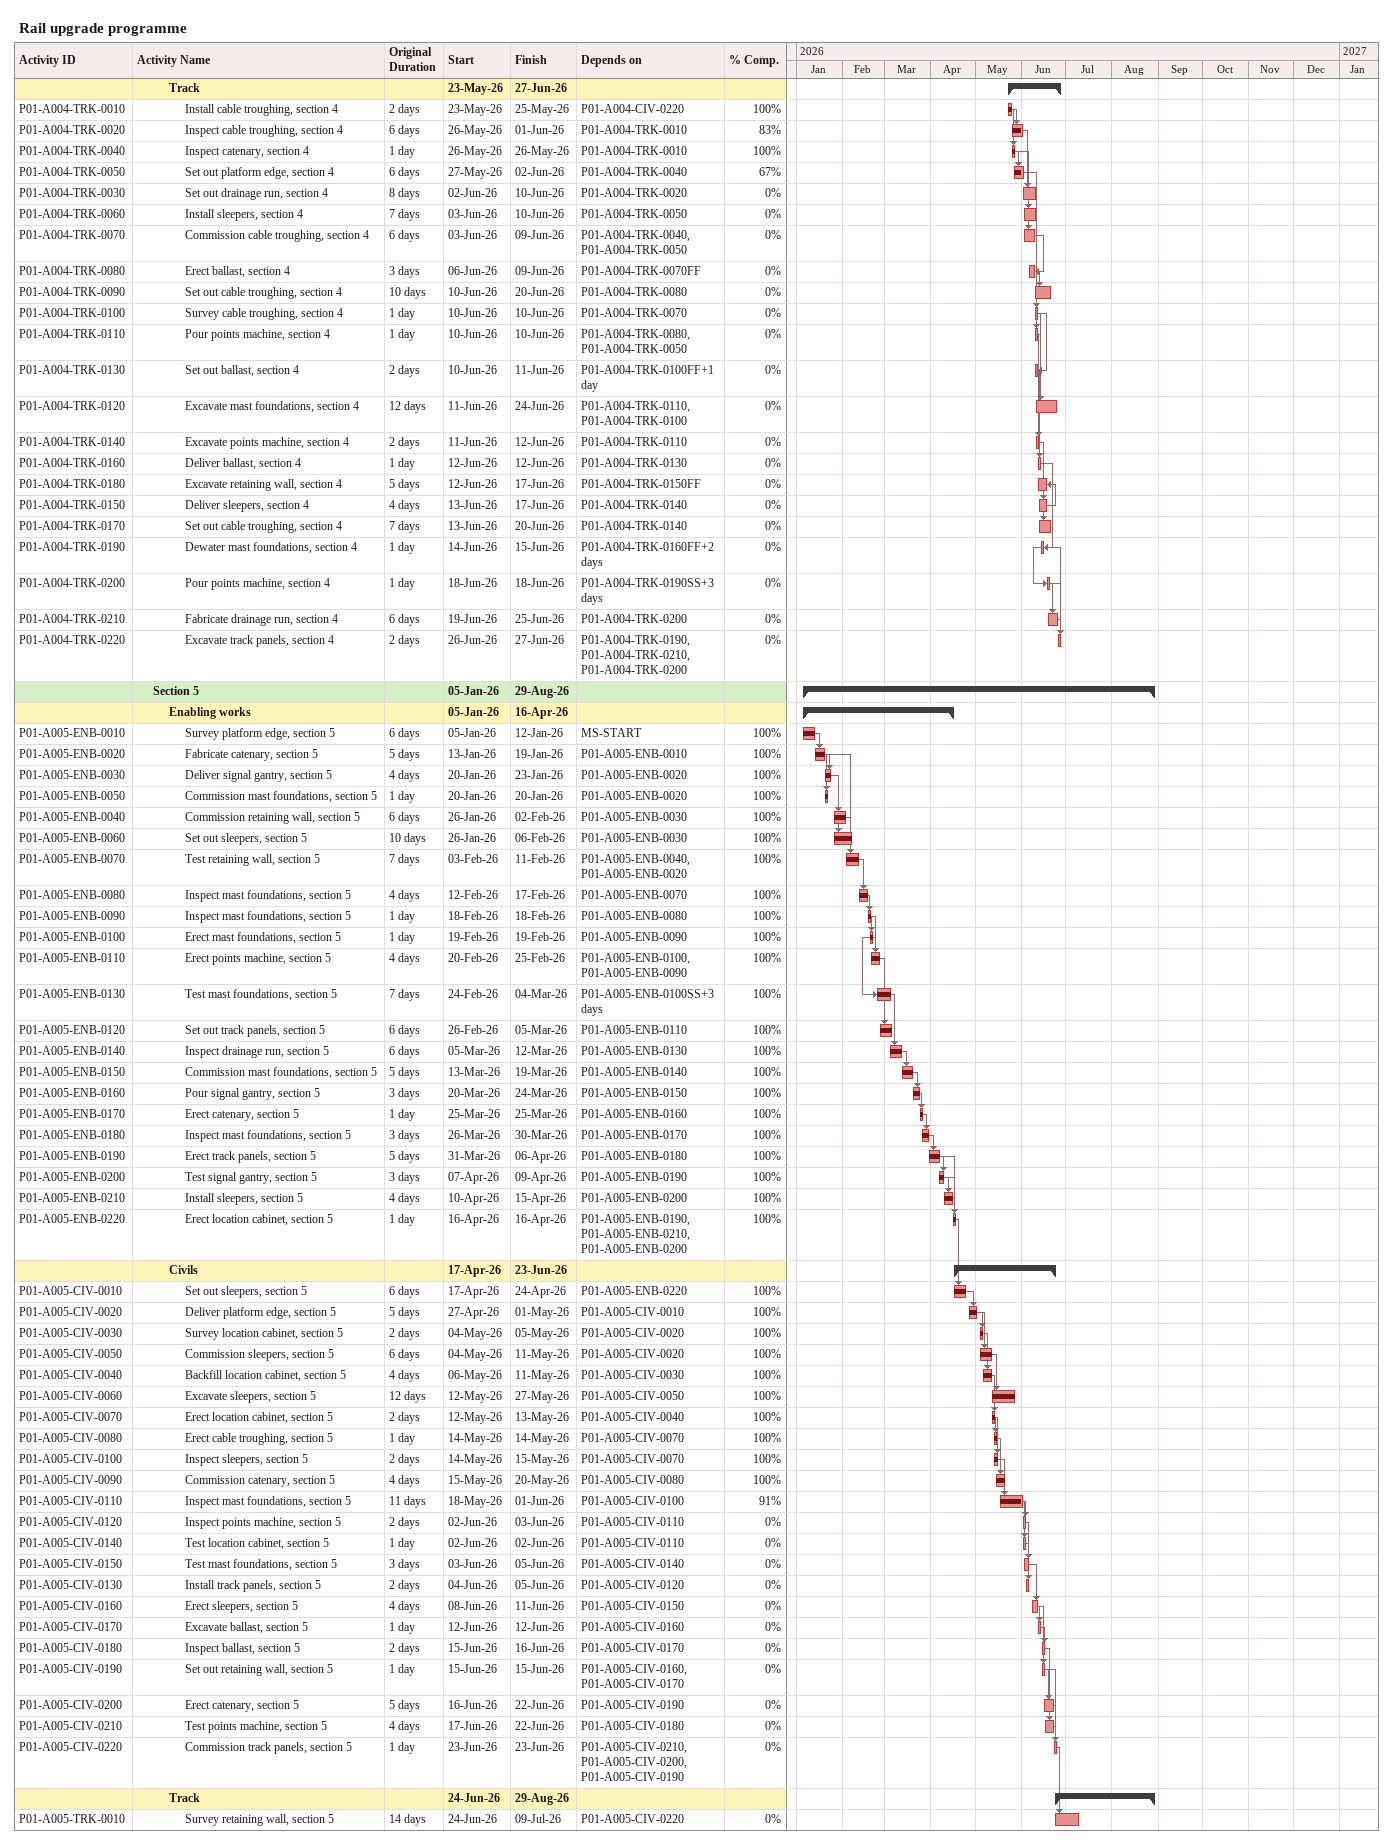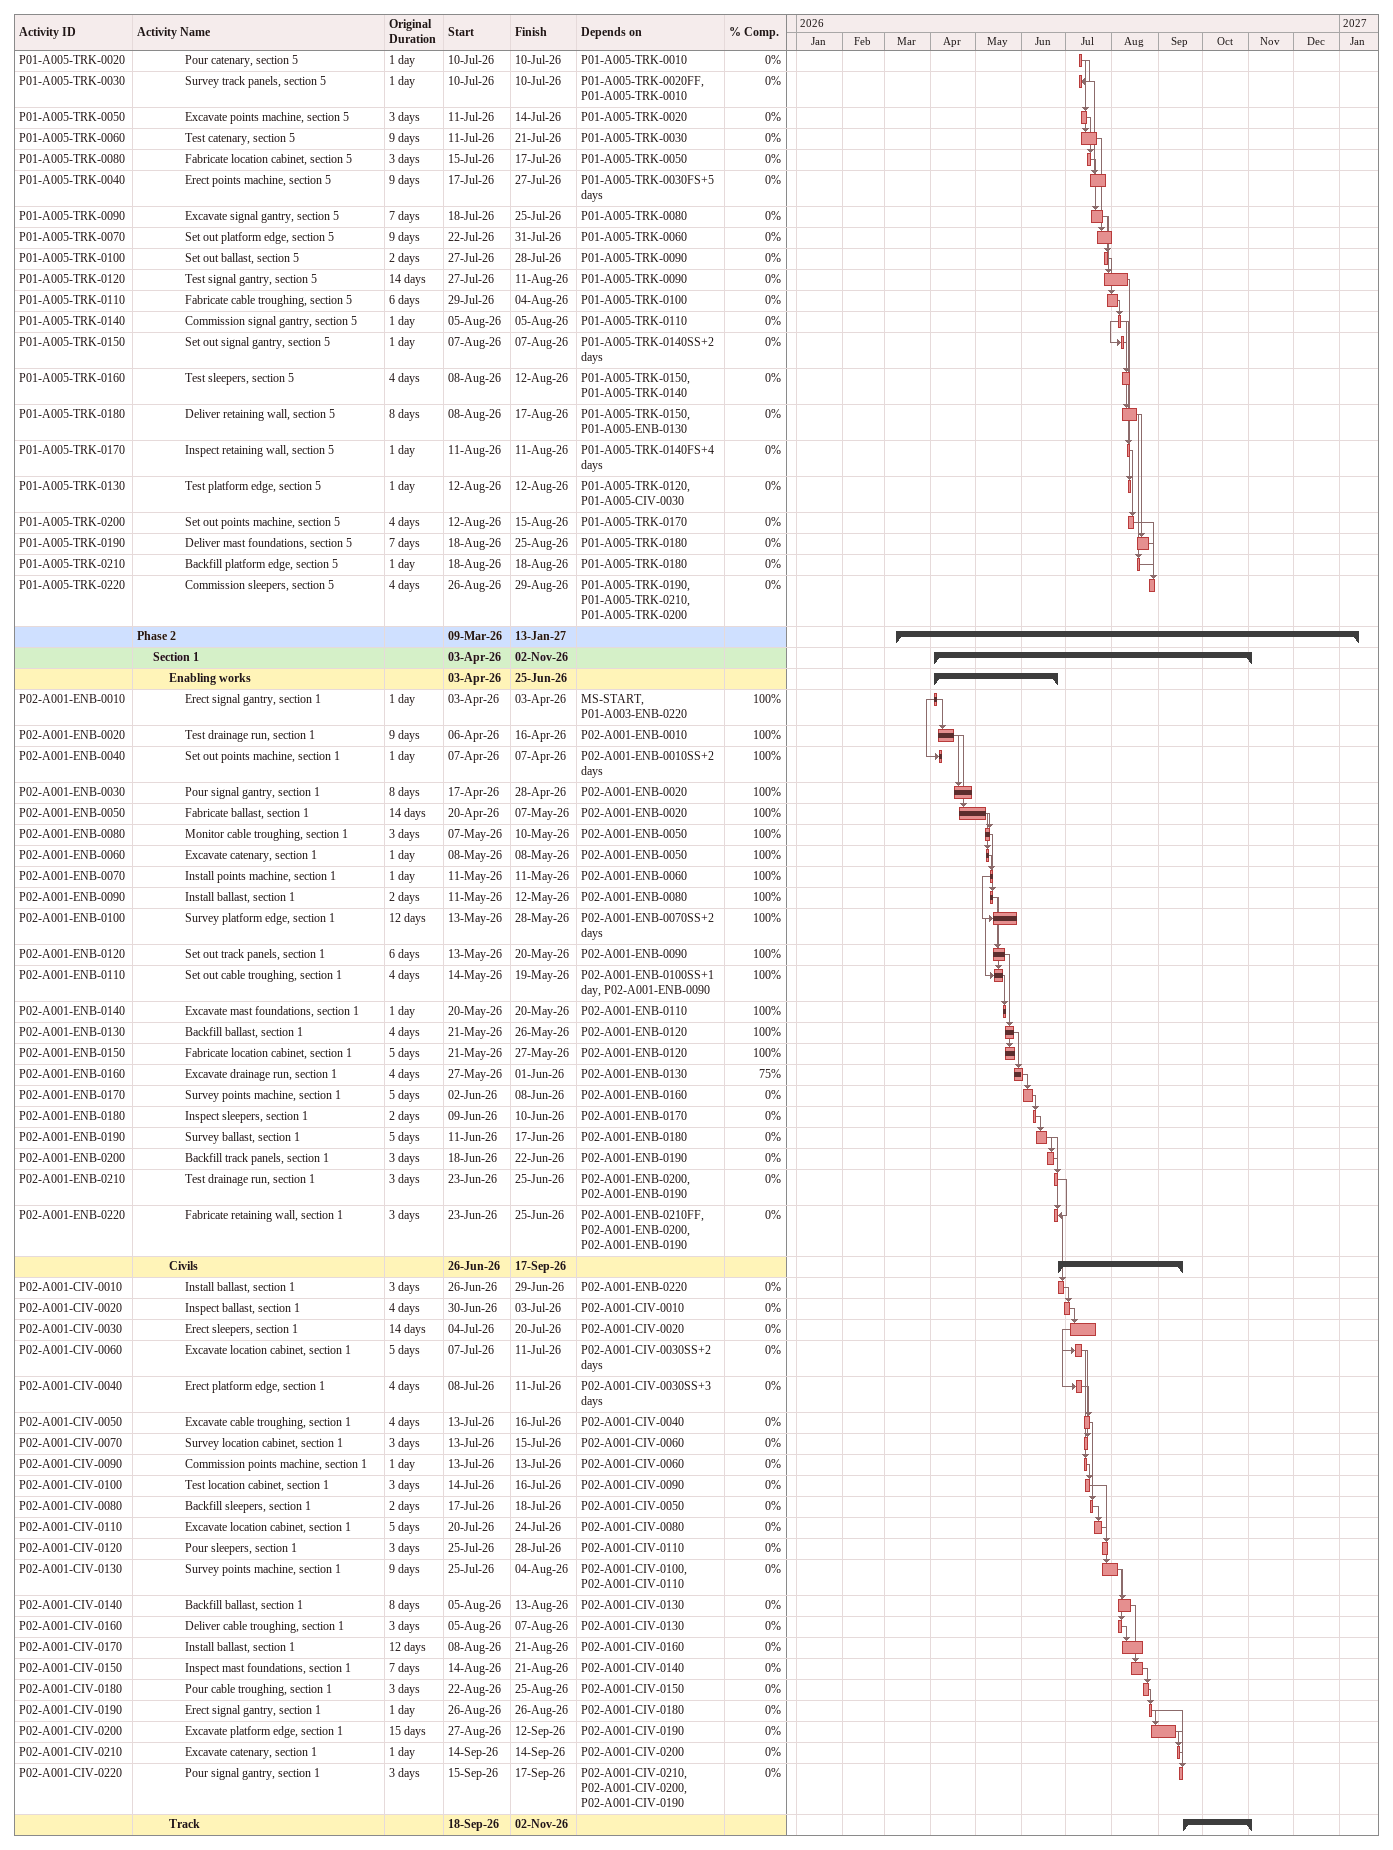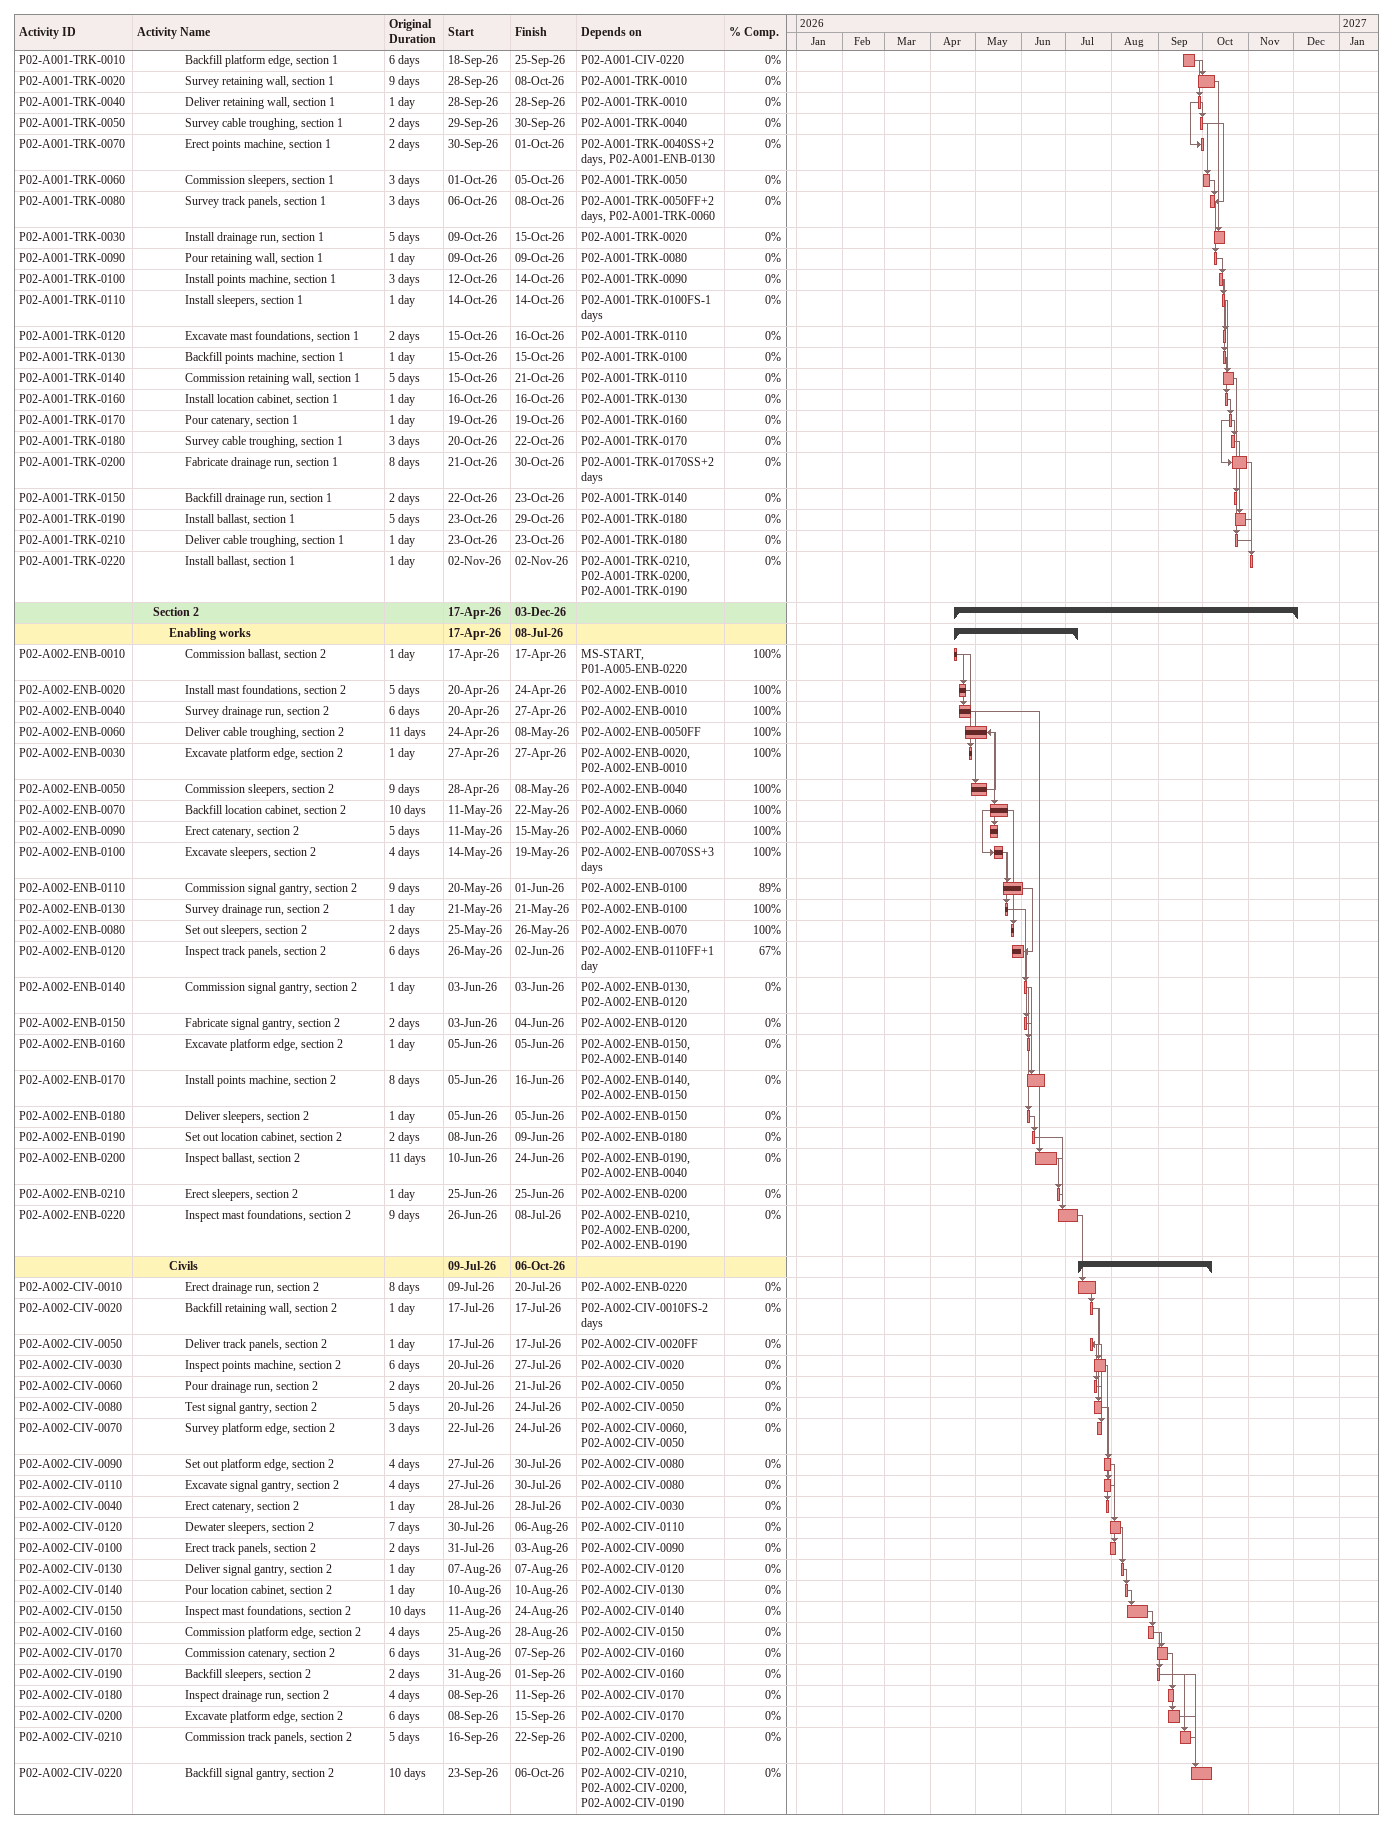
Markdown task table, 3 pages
Rail upgrade programme

| ID | Level | Task | Original duration | Start | Finish | Predecessors | % complete |
|---|---|---|---|---|---|---|---|
|  | 3 | **Track** |  | 2026-05-23 | 2026-06-27 |  |  |
| P01-A004-TRK-0010 | 4 | Install cable troughing, section 4 | 2d | 2026-05-23 | 2026-05-25 | P01-A004-CIV-0220 | 100 |
| P01-A004-TRK-0020 | 4 | Inspect cable troughing, section 4 | 6d | 2026-05-26 | 2026-06-01 | P01-A004-TRK-0010 | 83 |
| P01-A004-TRK-0040 | 4 | Inspect catenary, section 4 | 1d | 2026-05-26 | 2026-05-26 | P01-A004-TRK-0010 | 100 |
| P01-A004-TRK-0050 | 4 | Set out platform edge, section 4 | 6d | 2026-05-27 | 2026-06-02 | P01-A004-TRK-0040 | 67 |
| P01-A004-TRK-0030 | 4 | Set out drainage run, section 4 | 8d | 2026-06-02 | 2026-06-10 | P01-A004-TRK-0020 | 0 |
| P01-A004-TRK-0060 | 4 | Install sleepers, section 4 | 7d | 2026-06-03 | 2026-06-10 | P01-A004-TRK-0050 | 0 |
| P01-A004-TRK-0070 | 4 | Commission cable troughing, section 4 | 6d | 2026-06-03 | 2026-06-09 | P01-A004-TRK-0040, P01-A004-TRK-0050 | 0 |
| P01-A004-TRK-0080 | 4 | Erect ballast, section 4 | 3d | 2026-06-06 | 2026-06-09 | P01-A004-TRK-0070FF | 0 |
| P01-A004-TRK-0090 | 4 | Set out cable troughing, section 4 | 10d | 2026-06-10 | 2026-06-20 | P01-A004-TRK-0080 | 0 |
| P01-A004-TRK-0100 | 4 | Survey cable troughing, section 4 | 1d | 2026-06-10 | 2026-06-10 | P01-A004-TRK-0070 | 0 |
| P01-A004-TRK-0110 | 4 | Pour points machine, section 4 | 1d | 2026-06-10 | 2026-06-10 | P01-A004-TRK-0080, P01-A004-TRK-0050 | 0 |
| P01-A004-TRK-0130 | 4 | Set out ballast, section 4 | 2d | 2026-06-10 | 2026-06-11 | P01-A004-TRK-0100FF+1d | 0 |
| P01-A004-TRK-0120 | 4 | Excavate mast foundations, section 4 | 12d | 2026-06-11 | 2026-06-24 | P01-A004-TRK-0110, P01-A004-TRK-0100 | 0 |
| P01-A004-TRK-0140 | 4 | Excavate points machine, section 4 | 2d | 2026-06-11 | 2026-06-12 | P01-A004-TRK-0110 | 0 |
| P01-A004-TRK-0160 | 4 | Deliver ballast, section 4 | 1d | 2026-06-12 | 2026-06-12 | P01-A004-TRK-0130 | 0 |
| P01-A004-TRK-0180 | 4 | Excavate retaining wall, section 4 | 5d | 2026-06-12 | 2026-06-17 | P01-A004-TRK-0150FF | 0 |
| P01-A004-TRK-0150 | 4 | Deliver sleepers, section 4 | 4d | 2026-06-13 | 2026-06-17 | P01-A004-TRK-0140 | 0 |
| P01-A004-TRK-0170 | 4 | Set out cable troughing, section 4 | 7d | 2026-06-13 | 2026-06-20 | P01-A004-TRK-0140 | 0 |
| P01-A004-TRK-0190 | 4 | Dewater mast foundations, section 4 | 1d | 2026-06-14 | 2026-06-15 | P01-A004-TRK-0160FF+2d | 0 |
| P01-A004-TRK-0200 | 4 | Pour points machine, section 4 | 1d | 2026-06-18 | 2026-06-18 | P01-A004-TRK-0190SS+3d | 0 |
| P01-A004-TRK-0210 | 4 | Fabricate drainage run, section 4 | 6d | 2026-06-19 | 2026-06-25 | P01-A004-TRK-0200 | 0 |
| P01-A004-TRK-0220 | 4 | Excavate track panels, section 4 | 2d | 2026-06-26 | 2026-06-27 | P01-A004-TRK-0190, P01-A004-TRK-0210, P01-A004-TRK-0200 | 0 |
|  | 2 | **Section 5** |  | 2026-01-05 | 2026-08-29 |  |  |
|  | 3 | **Enabling works** |  | 2026-01-05 | 2026-04-16 |  |  |
| P01-A005-ENB-0010 | 4 | Survey platform edge, section 5 | 6d | 2026-01-05 | 2026-01-12 | MS-START | 100 |
| P01-A005-ENB-0020 | 4 | Fabricate catenary, section 5 | 5d | 2026-01-13 | 2026-01-19 | P01-A005-ENB-0010 | 100 |
| P01-A005-ENB-0030 | 4 | Deliver signal gantry, section 5 | 4d | 2026-01-20 | 2026-01-23 | P01-A005-ENB-0020 | 100 |
| P01-A005-ENB-0050 | 4 | Commission mast foundations, section 5 | 1d | 2026-01-20 | 2026-01-20 | P01-A005-ENB-0020 | 100 |
| P01-A005-ENB-0040 | 4 | Commission retaining wall, section 5 | 6d | 2026-01-26 | 2026-02-02 | P01-A005-ENB-0030 | 100 |
| P01-A005-ENB-0060 | 4 | Set out sleepers, section 5 | 10d | 2026-01-26 | 2026-02-06 | P01-A005-ENB-0030 | 100 |
| P01-A005-ENB-0070 | 4 | Test retaining wall, section 5 | 7d | 2026-02-03 | 2026-02-11 | P01-A005-ENB-0040, P01-A005-ENB-0020 | 100 |
| P01-A005-ENB-0080 | 4 | Inspect mast foundations, section 5 | 4d | 2026-02-12 | 2026-02-17 | P01-A005-ENB-0070 | 100 |
| P01-A005-ENB-0090 | 4 | Inspect mast foundations, section 5 | 1d | 2026-02-18 | 2026-02-18 | P01-A005-ENB-0080 | 100 |
| P01-A005-ENB-0100 | 4 | Erect mast foundations, section 5 | 1d | 2026-02-19 | 2026-02-19 | P01-A005-ENB-0090 | 100 |
| P01-A005-ENB-0110 | 4 | Erect points machine, section 5 | 4d | 2026-02-20 | 2026-02-25 | P01-A005-ENB-0100, P01-A005-ENB-0090 | 100 |
| P01-A005-ENB-0130 | 4 | Test mast foundations, section 5 | 7d | 2026-02-24 | 2026-03-04 | P01-A005-ENB-0100SS+3d | 100 |
| P01-A005-ENB-0120 | 4 | Set out track panels, section 5 | 6d | 2026-02-26 | 2026-03-05 | P01-A005-ENB-0110 | 100 |
| P01-A005-ENB-0140 | 4 | Inspect drainage run, section 5 | 6d | 2026-03-05 | 2026-03-12 | P01-A005-ENB-0130 | 100 |
| P01-A005-ENB-0150 | 4 | Commission mast foundations, section 5 | 5d | 2026-03-13 | 2026-03-19 | P01-A005-ENB-0140 | 100 |
| P01-A005-ENB-0160 | 4 | Pour signal gantry, section 5 | 3d | 2026-03-20 | 2026-03-24 | P01-A005-ENB-0150 | 100 |
| P01-A005-ENB-0170 | 4 | Erect catenary, section 5 | 1d | 2026-03-25 | 2026-03-25 | P01-A005-ENB-0160 | 100 |
| P01-A005-ENB-0180 | 4 | Inspect mast foundations, section 5 | 3d | 2026-03-26 | 2026-03-30 | P01-A005-ENB-0170 | 100 |
| P01-A005-ENB-0190 | 4 | Erect track panels, section 5 | 5d | 2026-03-31 | 2026-04-06 | P01-A005-ENB-0180 | 100 |
| P01-A005-ENB-0200 | 4 | Test signal gantry, section 5 | 3d | 2026-04-07 | 2026-04-09 | P01-A005-ENB-0190 | 100 |
| P01-A005-ENB-0210 | 4 | Install sleepers, section 5 | 4d | 2026-04-10 | 2026-04-15 | P01-A005-ENB-0200 | 100 |
| P01-A005-ENB-0220 | 4 | Erect location cabinet, section 5 | 1d | 2026-04-16 | 2026-04-16 | P01-A005-ENB-0190, P01-A005-ENB-0210, P01-A005-ENB-0200 | 100 |
|  | 3 | **Civils** |  | 2026-04-17 | 2026-06-23 |  |  |
| P01-A005-CIV-0010 | 4 | Set out sleepers, section 5 | 6d | 2026-04-17 | 2026-04-24 | P01-A005-ENB-0220 | 100 |
| P01-A005-CIV-0020 | 4 | Deliver platform edge, section 5 | 5d | 2026-04-27 | 2026-05-01 | P01-A005-CIV-0010 | 100 |
| P01-A005-CIV-0030 | 4 | Survey location cabinet, section 5 | 2d | 2026-05-04 | 2026-05-05 | P01-A005-CIV-0020 | 100 |
| P01-A005-CIV-0050 | 4 | Commission sleepers, section 5 | 6d | 2026-05-04 | 2026-05-11 | P01-A005-CIV-0020 | 100 |
| P01-A005-CIV-0040 | 4 | Backfill location cabinet, section 5 | 4d | 2026-05-06 | 2026-05-11 | P01-A005-CIV-0030 | 100 |
| P01-A005-CIV-0060 | 4 | Excavate sleepers, section 5 | 12d | 2026-05-12 | 2026-05-27 | P01-A005-CIV-0050 | 100 |
| P01-A005-CIV-0070 | 4 | Erect location cabinet, section 5 | 2d | 2026-05-12 | 2026-05-13 | P01-A005-CIV-0040 | 100 |
| P01-A005-CIV-0080 | 4 | Erect cable troughing, section 5 | 1d | 2026-05-14 | 2026-05-14 | P01-A005-CIV-0070 | 100 |
| P01-A005-CIV-0100 | 4 | Inspect sleepers, section 5 | 2d | 2026-05-14 | 2026-05-15 | P01-A005-CIV-0070 | 100 |
| P01-A005-CIV-0090 | 4 | Commission catenary, section 5 | 4d | 2026-05-15 | 2026-05-20 | P01-A005-CIV-0080 | 100 |
| P01-A005-CIV-0110 | 4 | Inspect mast foundations, section 5 | 11d | 2026-05-18 | 2026-06-01 | P01-A005-CIV-0100 | 91 |
| P01-A005-CIV-0120 | 4 | Inspect points machine, section 5 | 2d | 2026-06-02 | 2026-06-03 | P01-A005-CIV-0110 | 0 |
| P01-A005-CIV-0140 | 4 | Test location cabinet, section 5 | 1d | 2026-06-02 | 2026-06-02 | P01-A005-CIV-0110 | 0 |
| P01-A005-CIV-0150 | 4 | Test mast foundations, section 5 | 3d | 2026-06-03 | 2026-06-05 | P01-A005-CIV-0140 | 0 |
| P01-A005-CIV-0130 | 4 | Install track panels, section 5 | 2d | 2026-06-04 | 2026-06-05 | P01-A005-CIV-0120 | 0 |
| P01-A005-CIV-0160 | 4 | Erect sleepers, section 5 | 4d | 2026-06-08 | 2026-06-11 | P01-A005-CIV-0150 | 0 |
| P01-A005-CIV-0170 | 4 | Excavate ballast, section 5 | 1d | 2026-06-12 | 2026-06-12 | P01-A005-CIV-0160 | 0 |
| P01-A005-CIV-0180 | 4 | Inspect ballast, section 5 | 2d | 2026-06-15 | 2026-06-16 | P01-A005-CIV-0170 | 0 |
| P01-A005-CIV-0190 | 4 | Set out retaining wall, section 5 | 1d | 2026-06-15 | 2026-06-15 | P01-A005-CIV-0160, P01-A005-CIV-0170 | 0 |
| P01-A005-CIV-0200 | 4 | Erect catenary, section 5 | 5d | 2026-06-16 | 2026-06-22 | P01-A005-CIV-0190 | 0 |
| P01-A005-CIV-0210 | 4 | Test points machine, section 5 | 4d | 2026-06-17 | 2026-06-22 | P01-A005-CIV-0180 | 0 |
| P01-A005-CIV-0220 | 4 | Commission track panels, section 5 | 1d | 2026-06-23 | 2026-06-23 | P01-A005-CIV-0210, P01-A005-CIV-0200, P01-A005-CIV-0190 | 0 |
|  | 3 | **Track** |  | 2026-06-24 | 2026-08-29 |  |  |
| P01-A005-TRK-0010 | 4 | Survey retaining wall, section 5 | 14d | 2026-06-24 | 2026-07-09 | P01-A005-CIV-0220 | 0 |
| P01-A005-TRK-0020 | 4 | Pour catenary, section 5 | 1d | 2026-07-10 | 2026-07-10 | P01-A005-TRK-0010 | 0 |
| P01-A005-TRK-0030 | 4 | Survey track panels, section 5 | 1d | 2026-07-10 | 2026-07-10 | P01-A005-TRK-0020FF, P01-A005-TRK-0010 | 0 |
| P01-A005-TRK-0050 | 4 | Excavate points machine, section 5 | 3d | 2026-07-11 | 2026-07-14 | P01-A005-TRK-0020 | 0 |
| P01-A005-TRK-0060 | 4 | Test catenary, section 5 | 9d | 2026-07-11 | 2026-07-21 | P01-A005-TRK-0030 | 0 |
| P01-A005-TRK-0080 | 4 | Fabricate location cabinet, section 5 | 3d | 2026-07-15 | 2026-07-17 | P01-A005-TRK-0050 | 0 |
| P01-A005-TRK-0040 | 4 | Erect points machine, section 5 | 9d | 2026-07-17 | 2026-07-27 | P01-A005-TRK-0030FS+5d | 0 |
| P01-A005-TRK-0090 | 4 | Excavate signal gantry, section 5 | 7d | 2026-07-18 | 2026-07-25 | P01-A005-TRK-0080 | 0 |
| P01-A005-TRK-0070 | 4 | Set out platform edge, section 5 | 9d | 2026-07-22 | 2026-07-31 | P01-A005-TRK-0060 | 0 |
| P01-A005-TRK-0100 | 4 | Set out ballast, section 5 | 2d | 2026-07-27 | 2026-07-28 | P01-A005-TRK-0090 | 0 |
| P01-A005-TRK-0120 | 4 | Test signal gantry, section 5 | 14d | 2026-07-27 | 2026-08-11 | P01-A005-TRK-0090 | 0 |
| P01-A005-TRK-0110 | 4 | Fabricate cable troughing, section 5 | 6d | 2026-07-29 | 2026-08-04 | P01-A005-TRK-0100 | 0 |
| P01-A005-TRK-0140 | 4 | Commission signal gantry, section 5 | 1d | 2026-08-05 | 2026-08-05 | P01-A005-TRK-0110 | 0 |
| P01-A005-TRK-0150 | 4 | Set out signal gantry, section 5 | 1d | 2026-08-07 | 2026-08-07 | P01-A005-TRK-0140SS+2d | 0 |
| P01-A005-TRK-0160 | 4 | Test sleepers, section 5 | 4d | 2026-08-08 | 2026-08-12 | P01-A005-TRK-0150, P01-A005-TRK-0140 | 0 |
| P01-A005-TRK-0180 | 4 | Deliver retaining wall, section 5 | 8d | 2026-08-08 | 2026-08-17 | P01-A005-TRK-0150, P01-A005-ENB-0130 | 0 |
| P01-A005-TRK-0170 | 4 | Inspect retaining wall, section 5 | 1d | 2026-08-11 | 2026-08-11 | P01-A005-TRK-0140FS+4d | 0 |
| P01-A005-TRK-0130 | 4 | Test platform edge, section 5 | 1d | 2026-08-12 | 2026-08-12 | P01-A005-TRK-0120, P01-A005-CIV-0030 | 0 |
| P01-A005-TRK-0200 | 4 | Set out points machine, section 5 | 4d | 2026-08-12 | 2026-08-15 | P01-A005-TRK-0170 | 0 |
| P01-A005-TRK-0190 | 4 | Deliver mast foundations, section 5 | 7d | 2026-08-18 | 2026-08-25 | P01-A005-TRK-0180 | 0 |
| P01-A005-TRK-0210 | 4 | Backfill platform edge, section 5 | 1d | 2026-08-18 | 2026-08-18 | P01-A005-TRK-0180 | 0 |
| P01-A005-TRK-0220 | 4 | Commission sleepers, section 5 | 4d | 2026-08-26 | 2026-08-29 | P01-A005-TRK-0190, P01-A005-TRK-0210, P01-A005-TRK-0200 | 0 |
|  | 1 | **Phase 2** |  | 2026-03-09 | 2027-01-13 |  |  |
|  | 2 | **Section 1** |  | 2026-04-03 | 2026-11-02 |  |  |
|  | 3 | **Enabling works** |  | 2026-04-03 | 2026-06-25 |  |  |
| P02-A001-ENB-0010 | 4 | Erect signal gantry, section 1 | 1d | 2026-04-03 | 2026-04-03 | MS-START, P01-A003-ENB-0220 | 100 |
| P02-A001-ENB-0020 | 4 | Test drainage run, section 1 | 9d | 2026-04-06 | 2026-04-16 | P02-A001-ENB-0010 | 100 |
| P02-A001-ENB-0040 | 4 | Set out points machine, section 1 | 1d | 2026-04-07 | 2026-04-07 | P02-A001-ENB-0010SS+2d | 100 |
| P02-A001-ENB-0030 | 4 | Pour signal gantry, section 1 | 8d | 2026-04-17 | 2026-04-28 | P02-A001-ENB-0020 | 100 |
| P02-A001-ENB-0050 | 4 | Fabricate ballast, section 1 | 14d | 2026-04-20 | 2026-05-07 | P02-A001-ENB-0020 | 100 |
| P02-A001-ENB-0080 | 4 | Monitor cable troughing, section 1 | 3d | 2026-05-07 | 2026-05-10 | P02-A001-ENB-0050 | 100 |
| P02-A001-ENB-0060 | 4 | Excavate catenary, section 1 | 1d | 2026-05-08 | 2026-05-08 | P02-A001-ENB-0050 | 100 |
| P02-A001-ENB-0070 | 4 | Install points machine, section 1 | 1d | 2026-05-11 | 2026-05-11 | P02-A001-ENB-0060 | 100 |
| P02-A001-ENB-0090 | 4 | Install ballast, section 1 | 2d | 2026-05-11 | 2026-05-12 | P02-A001-ENB-0080 | 100 |
| P02-A001-ENB-0100 | 4 | Survey platform edge, section 1 | 12d | 2026-05-13 | 2026-05-28 | P02-A001-ENB-0070SS+2d | 100 |
| P02-A001-ENB-0120 | 4 | Set out track panels, section 1 | 6d | 2026-05-13 | 2026-05-20 | P02-A001-ENB-0090 | 100 |
| P02-A001-ENB-0110 | 4 | Set out cable troughing, section 1 | 4d | 2026-05-14 | 2026-05-19 | P02-A001-ENB-0100SS+1d, P02-A001-ENB-0090 | 100 |
| P02-A001-ENB-0140 | 4 | Excavate mast foundations, section 1 | 1d | 2026-05-20 | 2026-05-20 | P02-A001-ENB-0110 | 100 |
| P02-A001-ENB-0130 | 4 | Backfill ballast, section 1 | 4d | 2026-05-21 | 2026-05-26 | P02-A001-ENB-0120 | 100 |
| P02-A001-ENB-0150 | 4 | Fabricate location cabinet, section 1 | 5d | 2026-05-21 | 2026-05-27 | P02-A001-ENB-0120 | 100 |
| P02-A001-ENB-0160 | 4 | Excavate drainage run, section 1 | 4d | 2026-05-27 | 2026-06-01 | P02-A001-ENB-0130 | 75 |
| P02-A001-ENB-0170 | 4 | Survey points machine, section 1 | 5d | 2026-06-02 | 2026-06-08 | P02-A001-ENB-0160 | 0 |
| P02-A001-ENB-0180 | 4 | Inspect sleepers, section 1 | 2d | 2026-06-09 | 2026-06-10 | P02-A001-ENB-0170 | 0 |
| P02-A001-ENB-0190 | 4 | Survey ballast, section 1 | 5d | 2026-06-11 | 2026-06-17 | P02-A001-ENB-0180 | 0 |
| P02-A001-ENB-0200 | 4 | Backfill track panels, section 1 | 3d | 2026-06-18 | 2026-06-22 | P02-A001-ENB-0190 | 0 |
| P02-A001-ENB-0210 | 4 | Test drainage run, section 1 | 3d | 2026-06-23 | 2026-06-25 | P02-A001-ENB-0200, P02-A001-ENB-0190 | 0 |
| P02-A001-ENB-0220 | 4 | Fabricate retaining wall, section 1 | 3d | 2026-06-23 | 2026-06-25 | P02-A001-ENB-0210FF, P02-A001-ENB-0200, P02-A001-ENB-0190 | 0 |
|  | 3 | **Civils** |  | 2026-06-26 | 2026-09-17 |  |  |
| P02-A001-CIV-0010 | 4 | Install ballast, section 1 | 3d | 2026-06-26 | 2026-06-29 | P02-A001-ENB-0220 | 0 |
| P02-A001-CIV-0020 | 4 | Inspect ballast, section 1 | 4d | 2026-06-30 | 2026-07-03 | P02-A001-CIV-0010 | 0 |
| P02-A001-CIV-0030 | 4 | Erect sleepers, section 1 | 14d | 2026-07-04 | 2026-07-20 | P02-A001-CIV-0020 | 0 |
| P02-A001-CIV-0060 | 4 | Excavate location cabinet, section 1 | 5d | 2026-07-07 | 2026-07-11 | P02-A001-CIV-0030SS+2d | 0 |
| P02-A001-CIV-0040 | 4 | Erect platform edge, section 1 | 4d | 2026-07-08 | 2026-07-11 | P02-A001-CIV-0030SS+3d | 0 |
| P02-A001-CIV-0050 | 4 | Excavate cable troughing, section 1 | 4d | 2026-07-13 | 2026-07-16 | P02-A001-CIV-0040 | 0 |
| P02-A001-CIV-0070 | 4 | Survey location cabinet, section 1 | 3d | 2026-07-13 | 2026-07-15 | P02-A001-CIV-0060 | 0 |
| P02-A001-CIV-0090 | 4 | Commission points machine, section 1 | 1d | 2026-07-13 | 2026-07-13 | P02-A001-CIV-0060 | 0 |
| P02-A001-CIV-0100 | 4 | Test location cabinet, section 1 | 3d | 2026-07-14 | 2026-07-16 | P02-A001-CIV-0090 | 0 |
| P02-A001-CIV-0080 | 4 | Backfill sleepers, section 1 | 2d | 2026-07-17 | 2026-07-18 | P02-A001-CIV-0050 | 0 |
| P02-A001-CIV-0110 | 4 | Excavate location cabinet, section 1 | 5d | 2026-07-20 | 2026-07-24 | P02-A001-CIV-0080 | 0 |
| P02-A001-CIV-0120 | 4 | Pour sleepers, section 1 | 3d | 2026-07-25 | 2026-07-28 | P02-A001-CIV-0110 | 0 |
| P02-A001-CIV-0130 | 4 | Survey points machine, section 1 | 9d | 2026-07-25 | 2026-08-04 | P02-A001-CIV-0100, P02-A001-CIV-0110 | 0 |
| P02-A001-CIV-0140 | 4 | Backfill ballast, section 1 | 8d | 2026-08-05 | 2026-08-13 | P02-A001-CIV-0130 | 0 |
| P02-A001-CIV-0160 | 4 | Deliver cable troughing, section 1 | 3d | 2026-08-05 | 2026-08-07 | P02-A001-CIV-0130 | 0 |
| P02-A001-CIV-0170 | 4 | Install ballast, section 1 | 12d | 2026-08-08 | 2026-08-21 | P02-A001-CIV-0160 | 0 |
| P02-A001-CIV-0150 | 4 | Inspect mast foundations, section 1 | 7d | 2026-08-14 | 2026-08-21 | P02-A001-CIV-0140 | 0 |
| P02-A001-CIV-0180 | 4 | Pour cable troughing, section 1 | 3d | 2026-08-22 | 2026-08-25 | P02-A001-CIV-0150 | 0 |
| P02-A001-CIV-0190 | 4 | Erect signal gantry, section 1 | 1d | 2026-08-26 | 2026-08-26 | P02-A001-CIV-0180 | 0 |
| P02-A001-CIV-0200 | 4 | Excavate platform edge, section 1 | 15d | 2026-08-27 | 2026-09-12 | P02-A001-CIV-0190 | 0 |
| P02-A001-CIV-0210 | 4 | Excavate catenary, section 1 | 1d | 2026-09-14 | 2026-09-14 | P02-A001-CIV-0200 | 0 |
| P02-A001-CIV-0220 | 4 | Pour signal gantry, section 1 | 3d | 2026-09-15 | 2026-09-17 | P02-A001-CIV-0210, P02-A001-CIV-0200, P02-A001-CIV-0190 | 0 |
|  | 3 | **Track** |  | 2026-09-18 | 2026-11-02 |  |  |
| P02-A001-TRK-0010 | 4 | Backfill platform edge, section 1 | 6d | 2026-09-18 | 2026-09-25 | P02-A001-CIV-0220 | 0 |
| P02-A001-TRK-0020 | 4 | Survey retaining wall, section 1 | 9d | 2026-09-28 | 2026-10-08 | P02-A001-TRK-0010 | 0 |
| P02-A001-TRK-0040 | 4 | Deliver retaining wall, section 1 | 1d | 2026-09-28 | 2026-09-28 | P02-A001-TRK-0010 | 0 |
| P02-A001-TRK-0050 | 4 | Survey cable troughing, section 1 | 2d | 2026-09-29 | 2026-09-30 | P02-A001-TRK-0040 | 0 |
| P02-A001-TRK-0070 | 4 | Erect points machine, section 1 | 2d | 2026-09-30 | 2026-10-01 | P02-A001-TRK-0040SS+2d, P02-A001-ENB-0130 | 0 |
| P02-A001-TRK-0060 | 4 | Commission sleepers, section 1 | 3d | 2026-10-01 | 2026-10-05 | P02-A001-TRK-0050 | 0 |
| P02-A001-TRK-0080 | 4 | Survey track panels, section 1 | 3d | 2026-10-06 | 2026-10-08 | P02-A001-TRK-0050FF+2d, P02-A001-TRK-0060 | 0 |
| P02-A001-TRK-0030 | 4 | Install drainage run, section 1 | 5d | 2026-10-09 | 2026-10-15 | P02-A001-TRK-0020 | 0 |
| P02-A001-TRK-0090 | 4 | Pour retaining wall, section 1 | 1d | 2026-10-09 | 2026-10-09 | P02-A001-TRK-0080 | 0 |
| P02-A001-TRK-0100 | 4 | Install points machine, section 1 | 3d | 2026-10-12 | 2026-10-14 | P02-A001-TRK-0090 | 0 |
| P02-A001-TRK-0110 | 4 | Install sleepers, section 1 | 1d | 2026-10-14 | 2026-10-14 | P02-A001-TRK-0100FS-1d | 0 |
| P02-A001-TRK-0120 | 4 | Excavate mast foundations, section 1 | 2d | 2026-10-15 | 2026-10-16 | P02-A001-TRK-0110 | 0 |
| P02-A001-TRK-0130 | 4 | Backfill points machine, section 1 | 1d | 2026-10-15 | 2026-10-15 | P02-A001-TRK-0100 | 0 |
| P02-A001-TRK-0140 | 4 | Commission retaining wall, section 1 | 5d | 2026-10-15 | 2026-10-21 | P02-A001-TRK-0110 | 0 |
| P02-A001-TRK-0160 | 4 | Install location cabinet, section 1 | 1d | 2026-10-16 | 2026-10-16 | P02-A001-TRK-0130 | 0 |
| P02-A001-TRK-0170 | 4 | Pour catenary, section 1 | 1d | 2026-10-19 | 2026-10-19 | P02-A001-TRK-0160 | 0 |
| P02-A001-TRK-0180 | 4 | Survey cable troughing, section 1 | 3d | 2026-10-20 | 2026-10-22 | P02-A001-TRK-0170 | 0 |
| P02-A001-TRK-0200 | 4 | Fabricate drainage run, section 1 | 8d | 2026-10-21 | 2026-10-30 | P02-A001-TRK-0170SS+2d | 0 |
| P02-A001-TRK-0150 | 4 | Backfill drainage run, section 1 | 2d | 2026-10-22 | 2026-10-23 | P02-A001-TRK-0140 | 0 |
| P02-A001-TRK-0190 | 4 | Install ballast, section 1 | 5d | 2026-10-23 | 2026-10-29 | P02-A001-TRK-0180 | 0 |
| P02-A001-TRK-0210 | 4 | Deliver cable troughing, section 1 | 1d | 2026-10-23 | 2026-10-23 | P02-A001-TRK-0180 | 0 |
| P02-A001-TRK-0220 | 4 | Install ballast, section 1 | 1d | 2026-11-02 | 2026-11-02 | P02-A001-TRK-0210, P02-A001-TRK-0200, P02-A001-TRK-0190 | 0 |
|  | 2 | **Section 2** |  | 2026-04-17 | 2026-12-03 |  |  |
|  | 3 | **Enabling works** |  | 2026-04-17 | 2026-07-08 |  |  |
| P02-A002-ENB-0010 | 4 | Commission ballast, section 2 | 1d | 2026-04-17 | 2026-04-17 | MS-START, P01-A005-ENB-0220 | 100 |
| P02-A002-ENB-0020 | 4 | Install mast foundations, section 2 | 5d | 2026-04-20 | 2026-04-24 | P02-A002-ENB-0010 | 100 |
| P02-A002-ENB-0040 | 4 | Survey drainage run, section 2 | 6d | 2026-04-20 | 2026-04-27 | P02-A002-ENB-0010 | 100 |
| P02-A002-ENB-0060 | 4 | Deliver cable troughing, section 2 | 11d | 2026-04-24 | 2026-05-08 | P02-A002-ENB-0050FF | 100 |
| P02-A002-ENB-0030 | 4 | Excavate platform edge, section 2 | 1d | 2026-04-27 | 2026-04-27 | P02-A002-ENB-0020, P02-A002-ENB-0010 | 100 |
| P02-A002-ENB-0050 | 4 | Commission sleepers, section 2 | 9d | 2026-04-28 | 2026-05-08 | P02-A002-ENB-0040 | 100 |
| P02-A002-ENB-0070 | 4 | Backfill location cabinet, section 2 | 10d | 2026-05-11 | 2026-05-22 | P02-A002-ENB-0060 | 100 |
| P02-A002-ENB-0090 | 4 | Erect catenary, section 2 | 5d | 2026-05-11 | 2026-05-15 | P02-A002-ENB-0060 | 100 |
| P02-A002-ENB-0100 | 4 | Excavate sleepers, section 2 | 4d | 2026-05-14 | 2026-05-19 | P02-A002-ENB-0070SS+3d | 100 |
| P02-A002-ENB-0110 | 4 | Commission signal gantry, section 2 | 9d | 2026-05-20 | 2026-06-01 | P02-A002-ENB-0100 | 89 |
| P02-A002-ENB-0130 | 4 | Survey drainage run, section 2 | 1d | 2026-05-21 | 2026-05-21 | P02-A002-ENB-0100 | 100 |
| P02-A002-ENB-0080 | 4 | Set out sleepers, section 2 | 2d | 2026-05-25 | 2026-05-26 | P02-A002-ENB-0070 | 100 |
| P02-A002-ENB-0120 | 4 | Inspect track panels, section 2 | 6d | 2026-05-26 | 2026-06-02 | P02-A002-ENB-0110FF+1d | 67 |
| P02-A002-ENB-0140 | 4 | Commission signal gantry, section 2 | 1d | 2026-06-03 | 2026-06-03 | P02-A002-ENB-0130, P02-A002-ENB-0120 | 0 |
| P02-A002-ENB-0150 | 4 | Fabricate signal gantry, section 2 | 2d | 2026-06-03 | 2026-06-04 | P02-A002-ENB-0120 | 0 |
| P02-A002-ENB-0160 | 4 | Excavate platform edge, section 2 | 1d | 2026-06-05 | 2026-06-05 | P02-A002-ENB-0150, P02-A002-ENB-0140 | 0 |
| P02-A002-ENB-0170 | 4 | Install points machine, section 2 | 8d | 2026-06-05 | 2026-06-16 | P02-A002-ENB-0140, P02-A002-ENB-0150 | 0 |
| P02-A002-ENB-0180 | 4 | Deliver sleepers, section 2 | 1d | 2026-06-05 | 2026-06-05 | P02-A002-ENB-0150 | 0 |
| P02-A002-ENB-0190 | 4 | Set out location cabinet, section 2 | 2d | 2026-06-08 | 2026-06-09 | P02-A002-ENB-0180 | 0 |
| P02-A002-ENB-0200 | 4 | Inspect ballast, section 2 | 11d | 2026-06-10 | 2026-06-24 | P02-A002-ENB-0190, P02-A002-ENB-0040 | 0 |
| P02-A002-ENB-0210 | 4 | Erect sleepers, section 2 | 1d | 2026-06-25 | 2026-06-25 | P02-A002-ENB-0200 | 0 |
| P02-A002-ENB-0220 | 4 | Inspect mast foundations, section 2 | 9d | 2026-06-26 | 2026-07-08 | P02-A002-ENB-0210, P02-A002-ENB-0200, P02-A002-ENB-0190 | 0 |
|  | 3 | **Civils** |  | 2026-07-09 | 2026-10-06 |  |  |
| P02-A002-CIV-0010 | 4 | Erect drainage run, section 2 | 8d | 2026-07-09 | 2026-07-20 | P02-A002-ENB-0220 | 0 |
| P02-A002-CIV-0020 | 4 | Backfill retaining wall, section 2 | 1d | 2026-07-17 | 2026-07-17 | P02-A002-CIV-0010FS-2d | 0 |
| P02-A002-CIV-0050 | 4 | Deliver track panels, section 2 | 1d | 2026-07-17 | 2026-07-17 | P02-A002-CIV-0020FF | 0 |
| P02-A002-CIV-0030 | 4 | Inspect points machine, section 2 | 6d | 2026-07-20 | 2026-07-27 | P02-A002-CIV-0020 | 0 |
| P02-A002-CIV-0060 | 4 | Pour drainage run, section 2 | 2d | 2026-07-20 | 2026-07-21 | P02-A002-CIV-0050 | 0 |
| P02-A002-CIV-0080 | 4 | Test signal gantry, section 2 | 5d | 2026-07-20 | 2026-07-24 | P02-A002-CIV-0050 | 0 |
| P02-A002-CIV-0070 | 4 | Survey platform edge, section 2 | 3d | 2026-07-22 | 2026-07-24 | P02-A002-CIV-0060, P02-A002-CIV-0050 | 0 |
| P02-A002-CIV-0090 | 4 | Set out platform edge, section 2 | 4d | 2026-07-27 | 2026-07-30 | P02-A002-CIV-0080 | 0 |
| P02-A002-CIV-0110 | 4 | Excavate signal gantry, section 2 | 4d | 2026-07-27 | 2026-07-30 | P02-A002-CIV-0080 | 0 |
| P02-A002-CIV-0040 | 4 | Erect catenary, section 2 | 1d | 2026-07-28 | 2026-07-28 | P02-A002-CIV-0030 | 0 |
| P02-A002-CIV-0120 | 4 | Dewater sleepers, section 2 | 7d | 2026-07-30 | 2026-08-06 | P02-A002-CIV-0110 | 0 |
| P02-A002-CIV-0100 | 4 | Erect track panels, section 2 | 2d | 2026-07-31 | 2026-08-03 | P02-A002-CIV-0090 | 0 |
| P02-A002-CIV-0130 | 4 | Deliver signal gantry, section 2 | 1d | 2026-08-07 | 2026-08-07 | P02-A002-CIV-0120 | 0 |
| P02-A002-CIV-0140 | 4 | Pour location cabinet, section 2 | 1d | 2026-08-10 | 2026-08-10 | P02-A002-CIV-0130 | 0 |
| P02-A002-CIV-0150 | 4 | Inspect mast foundations, section 2 | 10d | 2026-08-11 | 2026-08-24 | P02-A002-CIV-0140 | 0 |
| P02-A002-CIV-0160 | 4 | Commission platform edge, section 2 | 4d | 2026-08-25 | 2026-08-28 | P02-A002-CIV-0150 | 0 |
| P02-A002-CIV-0170 | 4 | Commission catenary, section 2 | 6d | 2026-08-31 | 2026-09-07 | P02-A002-CIV-0160 | 0 |
| P02-A002-CIV-0190 | 4 | Backfill sleepers, section 2 | 2d | 2026-08-31 | 2026-09-01 | P02-A002-CIV-0160 | 0 |
| P02-A002-CIV-0180 | 4 | Inspect drainage run, section 2 | 4d | 2026-09-08 | 2026-09-11 | P02-A002-CIV-0170 | 0 |
| P02-A002-CIV-0200 | 4 | Excavate platform edge, section 2 | 6d | 2026-09-08 | 2026-09-15 | P02-A002-CIV-0170 | 0 |
| P02-A002-CIV-0210 | 4 | Commission track panels, section 2 | 5d | 2026-09-16 | 2026-09-22 | P02-A002-CIV-0200, P02-A002-CIV-0190 | 0 |
| P02-A002-CIV-0220 | 4 | Backfill signal gantry, section 2 | 10d | 2026-09-23 | 2026-10-06 | P02-A002-CIV-0210, P02-A002-CIV-0200, P02-A002-CIV-0190 | 0 |
